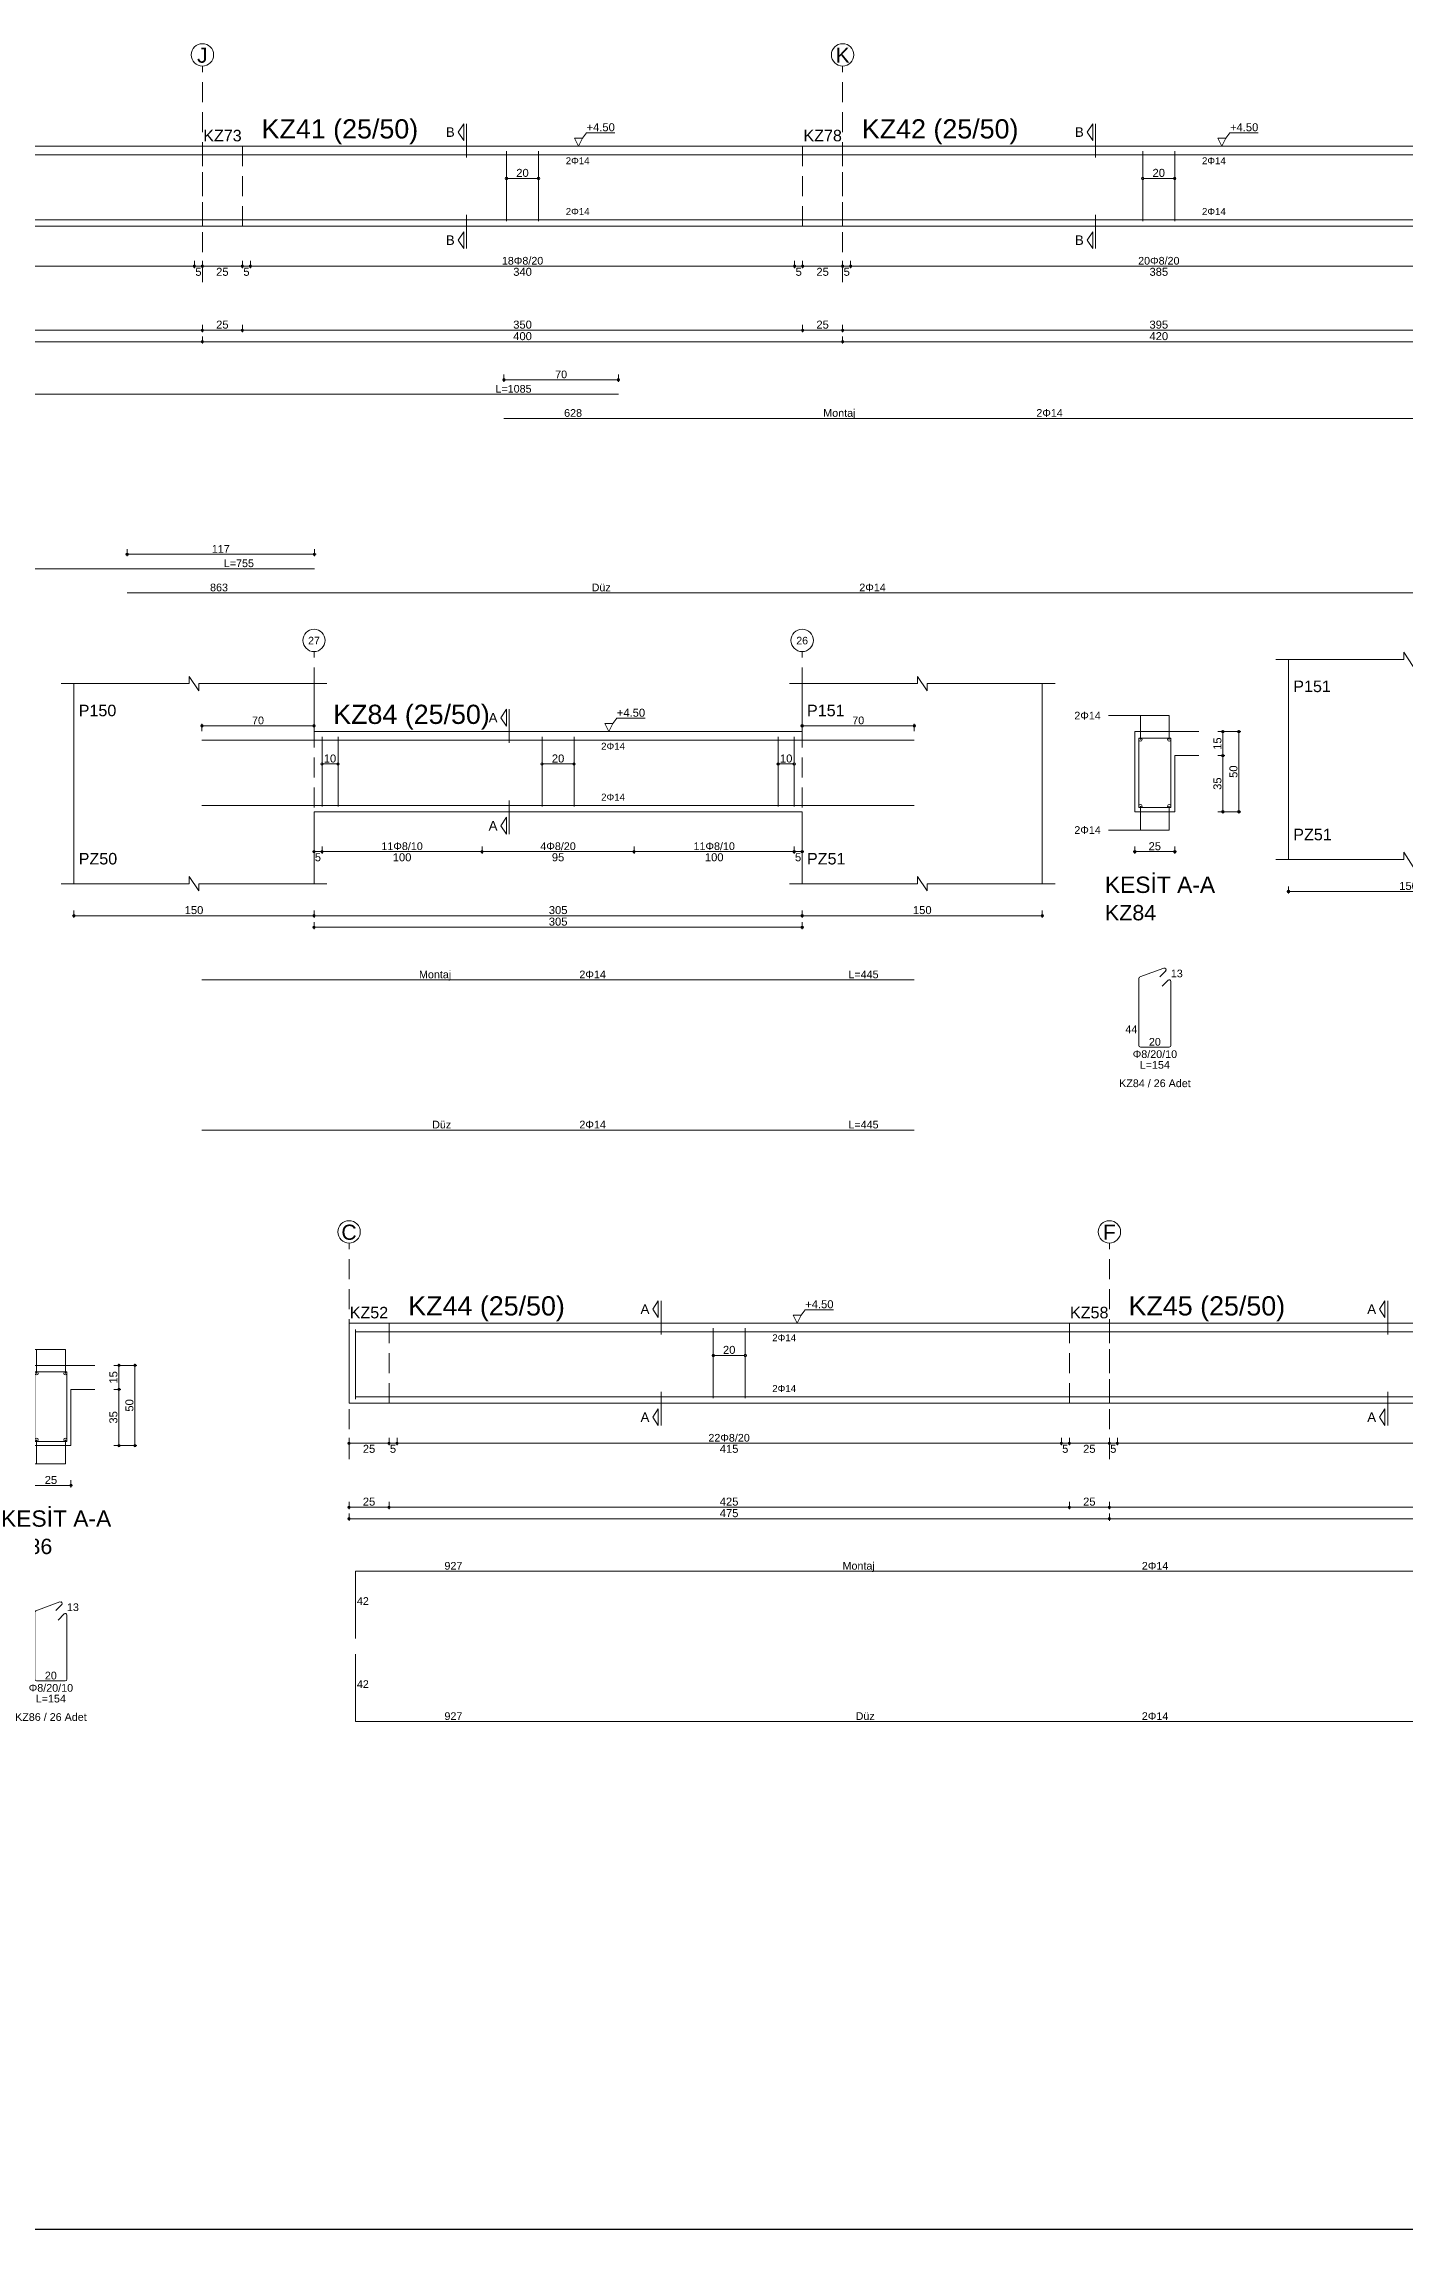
# Model space of a CAD drawing. Header units: millimetres. Extents: x 2232 to 85269, y -3593 to 5869.
# Drawn here: x 27145 to 28420, y -3593 to -1545 of the extents above; entities that cross this region are included whole.
import ezdxf

# ---------------------------------------------------------------- set-up
doc = ezdxf.new("R2010")
doc.units = ezdxf.units.MM
doc.linetypes.add('DASHDOT2', pattern=[12.7, 6.35, -3.175, 0, -3.175])
doc.linetypes.add('DASHED4', pattern=[18.75, 12.5, -6.25])
doc.layers.add('aks', color=251, linetype='DASHDOT2', lineweight=35)
for name, color, linetype in [('Donatı Topl. Uzun. Yazısı', 7, 'Continuous'), ('Donatı Uz. Yazısı', 7, 'Continuous'), ('Donatı Yazısı', 7, 'Continuous'), ('Donatı Çizgisi', 7, 'Continuous'), ('Kiriş', 7, 'Continuous'), ('Standart', 7, 'Continuous'), ('Ölçülendirme', 7, 'Continuous')]:
    doc.layers.add(name, color=color, linetype=linetype)
doc.styles.add('arial_1_18', font='arial.ttf', dxfattribs={"height": 0.2})

# ---------------------------------------------------------------- blocks, each defined once
blk = doc.blocks.new('IDE212Entity7297')
at = {"layer": 'aks', "color": 30, "linetype": 'DASHED4', "lineweight": 5}
for points in [[(24471.6, 2031.9), (24471.6, 2166.9)], [(24871.6, 2031.9), (24871.6, 2166.9)]]:
    blk.add_lwpolyline(points, dxfattribs=at)
at = {"layer": 'aks', "color": 1, "linetype": 'Continuous', "lineweight": 5}
for centre in [(24471.6, 2173.9), (24871.6, 2173.9)]:
    blk.add_circle(centre, 7, dxfattribs=at)
at = {"layer": 'Donatı Çizgisi', "color": 5, "linetype": 'Continuous', "lineweight": 5}
for points in [[(22560.6, 2111.5), (25287.6, 2111.5)], [(24661.6, 2070.1), (24661.6, 2113.7)], [(24681.6, 2070.1), (24681.6, 2113.7)], [(25059.1, 2070.1), (25059.1, 2113.7)], [(25079.1, 2070.1), (25079.1, 2113.7)], [(22560.6, 2070.9), (25287.6, 2070.9)], [(23646.8, 1961.9), (24731.5, 1961.9)], [(24660, 1946.8), (25287.6, 1946.8)], [(23786.6, 1852.9), (24541.6, 1852.9)], [(24424.6, 1837.8), (25287.6, 1837.8)]]:
    blk.add_lwpolyline(points, dxfattribs=at)
at = {"layer": 'Kiriş', "color": 1, "linetype": 'Continuous', "lineweight": 5}
for points in [[(23491.6, 2116.9), (25291.6, 2116.9)], [(23491.6, 2066.9), (25291.6, 2066.9)]]:
    blk.add_lwpolyline(points, dxfattribs=at)
at = {"layer": 'Kiriş', "color": 1, "linetype": 'DASHED4', "lineweight": 5}
for points in [[(24471.6, 2066.9), (24471.6, 2116.9)], [(24496.6, 2066.9), (24496.6, 2116.9)], [(24846.6, 2066.9), (24846.6, 2116.9)], [(24871.6, 2066.9), (24871.6, 2116.9)]]:
    blk.add_lwpolyline(points, dxfattribs=at)
at = {"layer": 'Ölçülendirme', "color": 1, "linetype": 'Continuous', "lineweight": 5}
for points in [[(24631.4, 2125.7), (24634.9, 2130.9)], [(24634.9, 2120.4), (24634.9, 2130.9)], [(24636.6, 2109.9), (24636.6, 2130.9)], [(25024.4, 2125.7), (25027.9, 2130.9)], [(25027.9, 2120.4), (25027.9, 2130.9)], [(25029.6, 2109.9), (25029.6, 2130.9)], [(24634.9, 2120.4), (24631.4, 2125.7)], [(24706.6, 2116.9), (24704.1, 2121.9)], [(24704.1, 2121.9), (24709.1, 2121.9)], [(24709.1, 2121.9), (24706.6, 2116.9)], [(24706.6, 2116.9), (24706.6, 2116.9)], [(24709.1, 2121.9), (24711.6, 2125.2)], [(24711.6, 2125.2), (24729.3, 2125.2)], [(25027.9, 2120.4), (25024.4, 2125.7)], [(25108.6, 2116.9), (25106.1, 2121.9)], [(25106.1, 2121.9), (25111.1, 2121.9)], [(25111.1, 2121.9), (25108.6, 2116.9)], [(25108.6, 2116.9), (25108.6, 2116.9)], [(25111.1, 2121.9), (25113.6, 2125.2)], [(25113.6, 2125.2), (25131.3, 2125.2)], [(24661.6, 2096.7), (24681.6, 2096.7)], [(25059.1, 2096.7), (25079.1, 2096.7)], [(24631.4, 2058.2), (24634.9, 2063.4)], [(24634.9, 2052.9), (24634.9, 2063.4)], [(24636.6, 2052.9), (24636.6, 2073.9)], [(25024.4, 2058.2), (25027.9, 2063.4)], [(25027.9, 2052.9), (25027.9, 2063.4)], [(25029.6, 2052.9), (25029.6, 2073.9)], [(24634.9, 2052.9), (24631.4, 2058.2)], [(25027.9, 2052.9), (25024.4, 2058.2)], [(23490.6, 2041.9), (25292.6, 2041.9)], [(24466.6, 2040.7), (24466.6, 2045.2)], [(24471.6, 2040.7), (24471.6, 2045.2)], [(24496.6, 2040.7), (24496.6, 2045.2)], [(24501.6, 2040.7), (24501.6, 2045.2)], [(24841.6, 2040.7), (24841.6, 2045.2)], [(24846.6, 2040.7), (24846.6, 2045.2)], [(24871.6, 2040.7), (24871.6, 2045.2)], [(24876.6, 2040.7), (24876.6, 2045.2)], [(22555.6, 2001.9), (25292.6, 2001.9)], [(22555.6, 1994.7), (25292.6, 1994.7)], [(24471.6, 2000.7), (24471.6, 2005.2)], [(24471.6, 1993.5), (24471.6, 1998)], [(24496.6, 2000.7), (24496.6, 2005.2)], [(24846.6, 2000.7), (24846.6, 2005.2)], [(24871.6, 2000.7), (24871.6, 2005.2)], [(24871.6, 1993.5), (24871.6, 1998)], [(24659, 1970.9), (24732.5, 1970.9)], [(24660, 1969.7), (24660, 1974.2)], [(24731.5, 1969.7), (24731.5, 1974.2)], [(24423.6, 1861.9), (24542.6, 1861.9)], [(24424.6, 1860.7), (24424.6, 1865.2)], [(24541.6, 1860.7), (24541.6, 1865.2)]]:
    blk.add_lwpolyline(points, dxfattribs=at)
for centre in [(24661.6, 2096.7), (24681.6, 2096.7), (25059.1, 2096.7), (25079.1, 2096.7), (24466.6, 2041.9), (24466.6, 2041.9), (24471.6, 2041.9), (24471.6, 2041.9), (24496.6, 2041.9), (24496.6, 2041.9), (24501.6, 2041.9), (24501.6, 2041.9), (24841.6, 2041.9), (24841.6, 2041.9), (24846.6, 2041.9), (24846.6, 2041.9), (24871.6, 2041.9), (24871.6, 2041.9), (24876.6, 2041.9), (24876.6, 2041.9), (24471.6, 2001.9), (24471.6, 2001.9), (24471.6, 1994.7), (24471.6, 1994.7), (24496.6, 2001.9), (24496.6, 2001.9), (24846.6, 2001.9), (24846.6, 2001.9), (24871.6, 2001.9), (24871.6, 2001.9), (24871.6, 1994.7), (24871.6, 1994.7), (24660, 1970.9), (24731.5, 1970.9), (24424.6, 1861.9), (24541.6, 1861.9)]:
    blk.add_circle(centre, 0.75, dxfattribs=at)
at = {"layer": 'aks', "color": 1, "linetype": 'Continuous', "lineweight": 5, "style": 'arial_1_18'}
for s, p in [('J', (24468.3, 2169)), ('K', (24867.2, 2169))]:
    blk.add_text(s, height=9.45, dxfattribs=at).set_placement(p)
at = {"layer": 'Donatı Topl. Uzun. Yazısı', "color": 1, "linetype": 'Continuous', "lineweight": 5, "style": 'arial_1_18'}
for s, p in [('L=1085', (24654.7, 1962.9)), ('L=755', (24485, 1853.9))]:
    blk.add_text(s, height=4.8, dxfattribs=at).set_placement(p)
at = {"layer": 'Donatı Uz. Yazısı', "color": 1, "linetype": 'Continuous', "lineweight": 5, "style": 'arial_1_18'}
for s, p in [('628', (24697.6, 1947.8)), ('863', (24476.4, 1838.8))]:
    blk.add_text(s, height=4.8, dxfattribs=at).set_placement(p)
at = {"layer": 'Donatı Yazısı', "color": 5, "linetype": 'Continuous', "lineweight": 5, "style": 'arial_1_18'}
for p in [(24698.6, 2105.6), (25096.1, 2105.6), (24698.6, 2073.9), (25096.1, 2073.9)]:
    blk.add_text('2Φ14', height=4.32, rotation=360, dxfattribs=at).set_placement(p)
at = {"layer": 'Donatı Yazısı', "color": 1, "linetype": 'Continuous', "lineweight": 5, "style": 'arial_1_18'}
for s, p in [('Montaj', (24859.5, 1947.8)), ('Düz', (24714.8, 1838.8))]:
    blk.add_text(s, height=4.8, dxfattribs=at).set_placement(p)
at = {"layer": 'Donatı Yazısı', "color": 5, "linetype": 'Continuous', "lineweight": 5, "style": 'arial_1_18'}
for p in [(24992.6, 1947.8), (24882, 1838.8)]:
    blk.add_text('2Φ14', height=4.8, dxfattribs=at).set_placement(p)
at = {"layer": 'Kiriş', "color": 1, "linetype": 'Continuous', "lineweight": 5, "style": 'arial_1_18'}
for s, height, p in [('KZ41 (25/50)', 12, (24508.6, 2121.7)), ('KZ42 (25/50)', 12, (24883.6, 2121.7)), ('KZ73', 7.2, (24472.1, 2119.9)), ('KZ78', 7.2, (24847.1, 2119.9))]:
    blk.add_text(s, height=height, dxfattribs=at).set_placement(p)
at = {"layer": 'Ölçülendirme', "color": 1, "linetype": 'Continuous', "lineweight": 5, "style": 'arial_1_18'}
for s, height, p in [('+4.50', 5, (24711.6, 2126.2)), ('+4.50', 5, (25113.6, 2126.2)), ('B', 5.95, (24623.7, 2122.7)), ('B', 5.95, (25016.7, 2122.7)), ('B', 5.95, (24623.7, 2055.2)), ('B', 5.95, (25016.7, 2055.2)), ('5', 5, (24467.2, 2035.9)), ('25', 5, (24480.2, 2035.9)), ('5', 5, (24497.2, 2035.9)), ('340', 5, (24665.8, 2035.9)), ('5', 5, (24842.2, 2035.9)), ('25', 5, (24855.2, 2035.9)), ('5', 5, (24872.2, 2035.9)), ('385', 5, (25063.3, 2035.9)), ('25', 5, (24480.2, 2002.9)), ('350', 5, (24665.8, 2002.9)), ('25', 5, (24855.2, 2002.9)), ('395', 5, (25063.3, 2002.9)), ('400', 5, (24665.8, 1995.7)), ('420', 5, (25063.3, 1995.7))]:
    blk.add_text(s, height=height, dxfattribs=at).set_placement(p)
for p in [(24667.7, 2097.7), (25065.2, 2097.7)]:
    blk.add_text('20', height=5, rotation=360, dxfattribs=at).set_placement(p)
at = {"layer": 'Ölçülendirme', "color": 5, "linetype": 'Continuous', "lineweight": 5, "style": 'arial_1_18'}
for s, p in [('18Φ8/20', (24658.7, 2042.9)), ('20Φ8/20', (25056.2, 2042.9)), ('70', (24692, 1971.9)), ('117', (24477.5, 1862.9))]:
    blk.add_text(s, height=4.8, dxfattribs=at).set_placement(p)
blk = doc.blocks.new('IDE212Entity7299')
at = {"layer": 'aks', "color": 30, "linetype": 'DASHED4', "lineweight": 5}
for points in [[(26469.9, 2001.7), (26469.9, 2136.7)], [(26944.9, 2001.7), (26944.9, 2136.7)]]:
    blk.add_lwpolyline(points, dxfattribs=at)
at = {"layer": 'aks', "color": 1, "linetype": 'Continuous', "lineweight": 5}
for centre in [(26469.9, 2143.7), (26944.9, 2143.7)]:
    blk.add_circle(centre, 7, dxfattribs=at)
at = {"layer": 'Donatı Çizgisi', "color": 5, "linetype": 'Continuous', "lineweight": 5}
for points in [[(26473.9, 2039.3), (26473.9, 2082.7)], [(26473.9, 2081.3), (27400.9, 2081.3)], [(26697.4, 2039.9), (26697.4, 2083.5)], [(26717.4, 2039.9), (26717.4, 2083.5)], [(26473.9, 2040.7), (27400.9, 2040.7)], [(26473.9, 1889.7), (26473.9, 1931.7)], [(26473.9, 1931.7), (27400.9, 1931.7)], [(26473.9, 1837.8), (26473.9, 1879.9)], [(26473.9, 1837.8), (27400.9, 1837.8)]]:
    blk.add_lwpolyline(points, dxfattribs=at)
at = {"layer": 'Kiriş', "color": 1, "linetype": 'DASHED4', "lineweight": 5}
for points in [[(26469.9, 2036.7), (26469.9, 2086.7)], [(26494.9, 2036.7), (26494.9, 2086.7)], [(26919.9, 2036.7), (26919.9, 2086.7)], [(26944.9, 2036.7), (26944.9, 2086.7)]]:
    blk.add_lwpolyline(points, dxfattribs=at)
at = {"layer": 'Kiriş', "color": 1, "linetype": 'Continuous', "lineweight": 5}
for points in [[(26469.9, 2086.7), (27404.9, 2086.7)], [(26469.9, 2036.7), (26469.9, 2086.7)], [(26469.9, 2036.7), (27404.9, 2036.7)]]:
    blk.add_lwpolyline(points, dxfattribs=at)
at = {"layer": 'Ölçülendirme', "color": 1, "linetype": 'Continuous', "lineweight": 5}
for points in [[(26659.6, 2095.5), (26663.1, 2100.7)], [(26663.1, 2090.2), (26659.6, 2095.5)], [(26663.1, 2090.2), (26663.1, 2100.7)], [(26664.9, 2079.7), (26664.9, 2100.7)], [(26749.9, 2086.7), (26747.4, 2091.7)], [(26747.4, 2091.7), (26752.4, 2091.7)], [(26752.4, 2091.7), (26749.9, 2086.7)], [(26752.4, 2091.7), (26754.9, 2095)], [(26754.9, 2095), (26772.5, 2095)], [(27113.6, 2095.5), (27117.1, 2100.7)], [(27117.1, 2090.2), (27113.6, 2095.5)], [(27117.1, 2090.2), (27117.1, 2100.7)], [(27118.9, 2079.7), (27118.9, 2100.7)], [(26749.9, 2086.7), (26749.9, 2086.7)], [(26697.4, 2066.5), (26717.4, 2066.5)], [(26664.9, 2022.7), (26664.9, 2043.7)], [(27118.9, 2022.7), (27118.9, 2043.7)], [(26659.6, 2028), (26663.1, 2033.2)], [(26663.1, 2022.7), (26659.6, 2028)], [(26663.1, 2022.7), (26663.1, 2033.2)], [(27113.6, 2028), (27117.1, 2033.2)], [(27117.1, 2022.7), (27113.6, 2028)], [(27117.1, 2022.7), (27117.1, 2033.2)], [(26468.9, 2011.7), (27405.9, 2011.7)], [(26469.9, 2010.5), (26469.9, 2015)], [(26494.9, 2010.5), (26494.9, 2015)], [(26499.9, 2010.5), (26499.9, 2015)], [(26914.9, 2010.5), (26914.9, 2015)], [(26919.9, 2010.5), (26919.9, 2015)], [(26944.9, 2010.5), (26944.9, 2015)], [(26949.9, 2010.5), (26949.9, 2015)], [(26468.9, 1971.7), (27405.9, 1971.7)], [(26469.9, 1970.5), (26469.9, 1975)], [(26469.9, 1963.3), (26469.9, 1967.8)], [(26494.9, 1970.5), (26494.9, 1975)], [(26919.9, 1970.5), (26919.9, 1975)], [(26944.9, 1970.5), (26944.9, 1975)], [(26944.9, 1963.3), (26944.9, 1967.8)], [(26468.9, 1964.5), (27405.9, 1964.5)]]:
    blk.add_lwpolyline(points, dxfattribs=at)
for centre in [(26697.4, 2066.5), (26717.4, 2066.5), (26469.9, 2011.7), (26494.9, 2011.7), (26494.9, 2011.7), (26499.9, 2011.7), (26499.9, 2011.7), (26914.9, 2011.7), (26914.9, 2011.7), (26919.9, 2011.7), (26919.9, 2011.7), (26944.9, 2011.7), (26944.9, 2011.7), (26949.9, 2011.7), (26949.9, 2011.7), (26469.9, 1971.7), (26494.9, 1971.7), (26494.9, 1971.7), (26919.9, 1971.7), (26919.9, 1971.7), (26944.9, 1971.7), (26944.9, 1971.7), (26469.9, 1964.5), (26944.9, 1964.5), (26944.9, 1964.5)]:
    blk.add_circle(centre, 0.75, dxfattribs=at)
at = {"layer": 'aks', "color": 1, "linetype": 'Continuous', "lineweight": 5, "style": 'arial_1_18'}
for s, p in [('C', (26465.1, 2138.8)), ('F', (26940.8, 2138.8))]:
    blk.add_text(s, height=9.45, dxfattribs=at).set_placement(p)
at = {"layer": 'Donatı Uz. Yazısı', "color": 1, "linetype": 'Continuous', "lineweight": 5, "style": 'arial_1_18'}
for s, p in [('927', (26529.5, 1932.7)), ('42', (26474.8, 1910.7)), ('42', (26474.8, 1858.8)), ('927', (26529.5, 1838.8))]:
    blk.add_text(s, height=4.8, dxfattribs=at).set_placement(p)
at = {"layer": 'Donatı Yazısı', "color": 5, "linetype": 'Continuous', "lineweight": 5, "style": 'arial_1_18'}
for p in [(26734.3, 2075.4), (26734.3, 2043.7)]:
    blk.add_text('2Φ14', height=4.32, rotation=360, dxfattribs=at).set_placement(p)
at = {"layer": 'Donatı Yazısı', "color": 1, "linetype": 'Continuous', "lineweight": 5, "style": 'arial_1_18'}
for s, p in [('Montaj', (26778.2, 1932.7)), ('Düz', (26786.4, 1838.8))]:
    blk.add_text(s, height=4.8, dxfattribs=at).set_placement(p)
at = {"layer": 'Donatı Yazısı', "color": 5, "linetype": 'Continuous', "lineweight": 5, "style": 'arial_1_18'}
for p in [(26965.2, 1932.7), (26965.2, 1838.8)]:
    blk.add_text('2Φ14', height=4.8, dxfattribs=at).set_placement(p)
at = {"layer": 'Kiriş', "color": 1, "linetype": 'Continuous', "lineweight": 5, "style": 'arial_1_18'}
for s, height, p in [('KZ44 (25/50)', 12, (26506.9, 2091.5)), ('KZ45 (25/50)', 12, (26956.9, 2091.5)), ('KZ52', 7.2, (26470.3, 2089.7)), ('KZ58', 7.2, (26920.3, 2089.7))]:
    blk.add_text(s, height=height, dxfattribs=at).set_placement(p)
at = {"layer": 'Ölçülendirme', "color": 1, "linetype": 'Continuous', "lineweight": 5, "style": 'arial_1_18'}
for s, height, p in [('A', 5.95, (26652, 2092.5)), ('+4.50', 5, (26754.9, 2096)), ('A', 5.95, (27106, 2092.5)), ('A', 5.95, (26652, 2025)), ('A', 5.95, (27106, 2025)), ('25', 5, (26478.5, 2005.7)), ('5', 5, (26495.4, 2005.7)), ('415', 5, (26701.5, 2005.7)), ('5', 5, (26915.4, 2005.7)), ('25', 5, (26928.5, 2005.7)), ('5', 5, (26945.4, 2005.7)), ('25', 5, (26478.5, 1972.7)), ('425', 5, (26701.5, 1972.7)), ('475', 5, (26701.5, 1965.5)), ('25', 5, (26928.5, 1972.7))]:
    blk.add_text(s, height=height, dxfattribs=at).set_placement(p)
blk.add_text('20', height=5, rotation=360, dxfattribs=at).set_placement((26703.5, 2067.5))
at = {"layer": 'Ölçülendirme', "color": 5, "linetype": 'Continuous', "lineweight": 5, "style": 'arial_1_18'}
blk.add_text('22Φ8/20', height=4.8, dxfattribs=at).set_placement((26694.4, 2012.7))
blk = doc.blocks.new('IDE212Entity7333')
at = {"layer": 'aks', "color": 30, "linetype": 'DASHED4', "lineweight": 5}
for points in [[(25173.4, 1633.6), (25173.4, 1768.6)], [(25478.4, 1633.6), (25478.4, 1768.6)]]:
    blk.add_lwpolyline(points, dxfattribs=at)
at = {"layer": 'aks', "color": 1, "linetype": 'Continuous', "lineweight": 5}
for centre in [(25173.4, 1775.6), (25478.4, 1775.6)]:
    blk.add_circle(centre, 7, dxfattribs=at)
at = {"layer": 'Donatı Çizgisi', "color": 5, "linetype": 'Continuous', "lineweight": 5}
for points in [[(25103.4, 1713.2), (25548.4, 1713.2)], [(25178.4, 1671.8), (25178.4, 1715.4)], [(25188.4, 1671.8), (25188.4, 1715.4)], [(25315.9, 1671.8), (25315.9, 1715.4)], [(25335.9, 1671.8), (25335.9, 1715.4)], [(25463.4, 1671.8), (25463.4, 1715.4)], [(25473.4, 1671.8), (25473.4, 1715.4)], [(25688.7, 1671.1), (25688.7, 1714.6)], [(25688.7, 1714.6), (25708.7, 1714.6)], [(25708.7, 1671.1), (25708.7, 1714.6)], [(25103.4, 1672.5), (25548.4, 1672.5)], [(25688.7, 1671.1), (25708.7, 1671.1)], [(25689.4, 1565.3), (25704.4, 1570.8)], [(25103.4, 1563.6), (25548.4, 1563.6)], [(25688.7, 1522.5), (25688.7, 1564.3)], [(25701.8, 1565.4), (25705.5, 1569.1)], [(25703.2, 1559.5), (25707, 1563.3)], [(25708.7, 1522.5), (25708.7, 1562.6)], [(25689.7, 1521.5), (25707.7, 1521.5)], [(25103.4, 1469.7), (25548.4, 1469.7)]]:
    blk.add_lwpolyline(points, dxfattribs=at)
for centre in [(25689.7, 1713.6), (25707.7, 1713.6), (25689.7, 1672.1), (25707.7, 1672.1)]:
    blk.add_circle(centre, 1, dxfattribs=at)
for centre, start, end in [((25704.7, 1569.8), 315, 110), ((25689.7, 1564.3), 110, 180), ((25707.7, 1562.6), 0, 135), ((25689.7, 1522.5), 180, 270), ((25707.7, 1522.5), 270, 0)]:
    blk.add_arc(centre, 1.02, start, end, dxfattribs=at)
at = {"layer": 'Kiriş', "color": 1, "linetype": 'Continuous', "lineweight": 5}
for points in [[(25015.4, 1748.6), (25095.4, 1748.6)], [(25023.4, 1623.6), (25023.4, 1748.6)], [(25095.4, 1748.6), (25095.4, 1753.1)], [(25101.4, 1744.1), (25095.4, 1753.1)], [(25101.4, 1744.1), (25101.4, 1748.6)], [(25101.4, 1748.6), (25181.4, 1748.6)], [(25173.4, 1718.6), (25173.4, 1748.6)], [(25470.4, 1748.6), (25550.4, 1748.6)], [(25478.4, 1718.6), (25478.4, 1748.6)], [(25550.4, 1748.6), (25550.4, 1753.1)], [(25556.4, 1744.1), (25550.4, 1753.1)], [(25556.4, 1748.6), (25636.4, 1748.6)], [(25556.4, 1744.1), (25556.4, 1748.6)], [(25628.4, 1623.6), (25628.4, 1748.6)], [(25173.4, 1718.6), (25478.4, 1718.6)], [(25686.2, 1718.6), (25726.2, 1718.6)], [(25686.2, 1668.5), (25686.2, 1718.6)], [(25711.2, 1703.6), (25726.2, 1703.6)], [(25711.2, 1668.5), (25711.2, 1703.6)], [(25173.4, 1668.5), (25478.4, 1668.5)], [(25173.4, 1623.6), (25173.4, 1668.5)], [(25478.4, 1623.6), (25478.4, 1668.5)], [(25686.2, 1668.5), (25711.2, 1668.5)], [(25101.4, 1619.1), (25095.4, 1628.1)], [(25095.4, 1623.6), (25095.4, 1628.1)], [(25556.4, 1619.1), (25550.4, 1628.1)], [(25550.4, 1623.6), (25550.4, 1628.1)], [(25015.4, 1623.6), (25095.4, 1623.6)], [(25101.4, 1623.6), (25181.4, 1623.6)], [(25101.4, 1619.1), (25101.4, 1623.6)], [(25470.4, 1623.6), (25550.4, 1623.6)], [(25556.4, 1623.6), (25636.4, 1623.6)], [(25556.4, 1619.1), (25556.4, 1623.6)]]:
    blk.add_lwpolyline(points, dxfattribs=at)
at = {"layer": 'Ölçülendirme', "color": 1, "linetype": 'Continuous', "lineweight": 5}
for points in [[(25102.4, 1722.2), (25174.4, 1722.2)], [(25103.4, 1718.9), (25103.4, 1723.4)], [(25173.4, 1718.9), (25173.4, 1723.4)], [(25290.1, 1727.3), (25293.6, 1732.6)], [(25293.6, 1722.1), (25290.1, 1727.3)], [(25293.6, 1722.1), (25293.6, 1732.6)], [(25295.4, 1711.6), (25295.4, 1732.6)], [(25357.6, 1718.6), (25355.1, 1723.6)], [(25355.1, 1723.6), (25360.1, 1723.6)], [(25360.1, 1723.6), (25357.6, 1718.6)], [(25360.1, 1723.6), (25362.6, 1726.9)], [(25362.6, 1726.9), (25380.3, 1726.9)], [(25477.4, 1722.2), (25549.4, 1722.2)], [(25478.4, 1718.9), (25478.4, 1723.4)], [(25548.4, 1718.9), (25548.4, 1723.4)], [(25669.7, 1728.6), (25707.7, 1728.6)], [(25689.7, 1713.6), (25689.7, 1728.6)], [(25707.7, 1713.6), (25707.7, 1728.6)], [(25357.6, 1718.6), (25357.6, 1718.6)], [(25738, 1718.6), (25752.5, 1718.6)], [(25741.2, 1667.6), (25741.2, 1719.6)], [(25751.2, 1667.6), (25751.2, 1719.6)], [(25178.4, 1698.4), (25188.4, 1698.4)], [(25315.9, 1698.4), (25335.9, 1698.4)], [(25463.4, 1698.4), (25473.4, 1698.4)], [(25738, 1703.6), (25742.5, 1703.6)], [(25295.4, 1654.6), (25295.4, 1675.6)], [(25689.7, 1657.1), (25689.7, 1672.1)], [(25707.7, 1657.1), (25707.7, 1672.1)], [(25738, 1668.5), (25752.5, 1668.5)], [(25290.1, 1659.8), (25293.6, 1665.1)], [(25293.6, 1654.6), (25290.1, 1659.8)], [(25293.6, 1654.6), (25293.6, 1665.1)], [(25669.7, 1657.1), (25707.7, 1657.1)], [(25172.4, 1643.6), (25479.4, 1643.6)], [(25173.4, 1642.3), (25173.4, 1646.8)], [(25178.4, 1642.3), (25178.4, 1646.8)], [(25278.4, 1642.3), (25278.4, 1646.8)], [(25373.4, 1642.3), (25373.4, 1646.8)], [(25473.4, 1642.3), (25473.4, 1646.8)], [(25478.4, 1642.3), (25478.4, 1646.8)], [(25685.2, 1643.6), (25712.2, 1643.6)], [(25686.2, 1642.3), (25686.2, 1646.8)], [(25711.2, 1642.3), (25711.2, 1646.8)], [(25022.4, 1603.6), (25629.4, 1603.6)], [(25023.4, 1602.3), (25023.4, 1606.8)], [(25173.4, 1602.3), (25173.4, 1606.8)], [(25173.4, 1595.1), (25173.4, 1599.6)], [(25478.4, 1602.3), (25478.4, 1606.8)], [(25478.4, 1595.1), (25478.4, 1599.6)], [(25628.4, 1602.3), (25628.4, 1606.8)], [(25172.4, 1596.4), (25479.4, 1596.4)]]:
    blk.add_lwpolyline(points, dxfattribs=at)
for centre in [(25103.4, 1722.2), (25173.4, 1722.2), (25478.4, 1722.2), (25548.4, 1722.2), (25741.2, 1718.6), (25751.2, 1718.6), (25178.4, 1698.4), (25188.4, 1698.4), (25315.9, 1698.4), (25335.9, 1698.4), (25463.4, 1698.4), (25473.4, 1698.4), (25741.2, 1703.6), (25741.2, 1668.5), (25751.2, 1668.5), (25173.4, 1643.6), (25178.4, 1643.6), (25178.4, 1643.6), (25278.4, 1643.6), (25278.4, 1643.6), (25373.4, 1643.6), (25373.4, 1643.6), (25473.4, 1643.6), (25473.4, 1643.6), (25478.4, 1643.6), (25686.2, 1643.6), (25711.2, 1643.6), (25023.4, 1603.6), (25173.4, 1603.6), (25173.4, 1603.6), (25478.4, 1603.6), (25478.4, 1603.6), (25628.4, 1603.6), (25173.4, 1596.4), (25478.4, 1596.4)]:
    blk.add_circle(centre, 0.75, dxfattribs=at)
at = {"layer": 'aks', "color": 1, "linetype": 'Continuous', "lineweight": 5, "style": 'arial_1_18'}
for s, p in [('27', (25169.7, 1773.1)), ('26', (25474.7, 1773.1))]:
    blk.add_text(s, height=4.73, dxfattribs=at).set_placement(p)
at = {"layer": 'Donatı Topl. Uzun. Yazısı', "color": 1, "linetype": 'Continuous', "lineweight": 5, "style": 'arial_1_18'}
for s, p in [('L=445', (25507.3, 1564.5)), ('L=154', (25689.3, 1508)), ('L=445', (25507.3, 1470.7))]:
    blk.add_text(s, height=4.8, dxfattribs=at).set_placement(p)
at = {"layer": 'Donatı Uz. Yazısı', "color": 1, "linetype": 'Continuous', "lineweight": 5, "style": 'arial_1_18'}
for s, p in [('13', (25708.7, 1565.1)), ('44', (25680.3, 1530.2)), ('20', (25695, 1522.4))]:
    blk.add_text(s, height=4.8, dxfattribs=at).set_placement(p)
at = {"layer": 'Donatı Yazısı', "color": 5, "linetype": 'Continuous', "lineweight": 5, "style": 'arial_1_18'}
for s, p in [('2Φ14', (25648.4, 1726.2)), ('2Φ14', (25648.4, 1654.7)), ('2Φ14', (25339.2, 1564.5)), ('Φ8/20/10', (25684.9, 1514.7)), ('KZ84 / 26 Adet', (25676.4, 1496.5)), ('2Φ14', (25339.2, 1470.7))]:
    blk.add_text(s, height=4.8, dxfattribs=at).set_placement(p)
for p in [(25352.8, 1707.3), (25352.8, 1675.5)]:
    blk.add_text('2Φ14', height=4.32, rotation=360, dxfattribs=at).set_placement(p)
at = {"layer": 'Donatı Yazısı', "color": 1, "linetype": 'Continuous', "lineweight": 5, "style": 'arial_1_18'}
for s, p in [('Montaj', (25239, 1564.5)), ('Düz', (25247.2, 1470.7))]:
    blk.add_text(s, height=4.8, dxfattribs=at).set_placement(p)
at = {"layer": 'Kiriş', "color": 1, "linetype": 'Continuous', "lineweight": 5, "style": 'arial_1_18'}
for s, height, p in [('P150', 7.2, (25026.4, 1728.2)), ('KZ84 (25/50)', 12, (25185.4, 1723.4)), ('P151', 7.2, (25481.4, 1728.2)), ('PZ50', 7.2, (25026.4, 1635.6)), ('PZ51', 7.2, (25481.4, 1635.6)), ('KESİT A-A', 10.2, (25667.5, 1617.8)), ('KZ84', 9.6, (25667.5, 1600.7))]:
    blk.add_text(s, height=height, dxfattribs=at).set_placement(p)
at = {"layer": 'Ölçülendirme', "color": 1, "linetype": 'Continuous', "lineweight": 5, "style": 'arial_1_18'}
for s, height, p in [('70', 4.8, (25134.7, 1723.2)), ('A', 5.95, (25282.5, 1724.3)), ('+4.50', 5, (25362.6, 1727.9)), ('70', 4.8, (25509.7, 1723.2)), ('A', 5.95, (25282.5, 1656.8)), ('5', 5, (25173.9, 1637.6)), ('100', 5, (25222.6, 1637.6)), ('95', 5, (25322, 1637.6)), ('100', 5, (25417.6, 1637.6)), ('5', 5, (25473.9, 1637.6)), ('25', 5, (25694.8, 1644.5)), ('150', 5, (25092.6, 1604.6)), ('305', 5, (25320.1, 1604.6)), ('305', 5, (25320.1, 1597.4)), ('150', 5, (25547.6, 1604.6))]:
    blk.add_text(s, height=height, dxfattribs=at).set_placement(p)
for s, rotation, p in [('15', 90, (25740.3, 1707.2)), ('10', 360, (25179.5, 1699.3)), ('20', 360, (25322, 1699.3)), ('10', 360, (25464.5, 1699.3)), ('50', 90, (25750.3, 1689.7)), ('35', 90, (25740.3, 1682.2))]:
    blk.add_text(s, height=5, rotation=rotation, dxfattribs=at).set_placement(p)
at = {"layer": 'Ölçülendirme', "color": 5, "linetype": 'Continuous', "lineweight": 5, "style": 'arial_1_18'}
for s, p in [('11Φ8/10', (25215.5, 1644.6)), ('4Φ8/20', (25314.8, 1644.6)), ('11Φ8/10', (25410.5, 1644.6))]:
    blk.add_text(s, height=4.8, dxfattribs=at).set_placement(p)
blk = doc.blocks.new('IDE212Entity7334')
at = {"layer": 'Kiriş', "color": 1, "linetype": 'Continuous', "lineweight": 5}
for points in [[(25774.2, 1763.7), (25854.2, 1763.7)], [(25782.2, 1638.7), (25782.2, 1763.7)], [(25854.2, 1763.7), (25854.2, 1768.2)], [(25860.2, 1759.2), (25854.2, 1768.2)], [(25774.2, 1638.7), (25854.2, 1638.7)], [(25860.2, 1634.2), (25854.2, 1643.2)], [(25854.2, 1638.7), (25854.2, 1643.2)]]:
    blk.add_lwpolyline(points, dxfattribs=at)
at = {"layer": 'Ölçülendirme', "color": 1, "linetype": 'Continuous', "lineweight": 5}
for points in [[(25781.2, 1618.7), (26683.2, 1618.7)], [(25782.2, 1617.4), (25782.2, 1621.9)]]:
    blk.add_lwpolyline(points, dxfattribs=at)
blk.add_circle((25782.2, 1618.7), 0.75, dxfattribs=at)
at = {"layer": 'Kiriş', "color": 1, "linetype": 'Continuous', "lineweight": 5, "style": 'arial_1_18'}
for s, p in [('P151', (25785.2, 1743.3)), ('PZ51', (25785.2, 1650.7))]:
    blk.add_text(s, height=7.2, dxfattribs=at).set_placement(p)
at = {"layer": 'Ölçülendirme', "color": 1, "linetype": 'Continuous', "lineweight": 5, "style": 'arial_1_18'}
blk.add_text('150', height=5, dxfattribs=at).set_placement((25851.4, 1619.7))
blk = doc.blocks.new('IDE212Entity7335')
at = {"layer": 'aks', "color": 30, "linetype": 'DASHED4', "lineweight": 5}
for points in [[(26986, 1633.6), (26986, 1768.6)], [(27291, 1633.6), (27291, 1768.6)]]:
    blk.add_lwpolyline(points, dxfattribs=at)
at = {"layer": 'aks', "color": 1, "linetype": 'Continuous', "lineweight": 5}
for centre in [(26986, 1775.6), (27291, 1775.6)]:
    blk.add_circle(centre, 7, dxfattribs=at)
at = {"layer": 'Donatı Çizgisi', "color": 5, "linetype": 'Continuous', "lineweight": 5}
for points in [[(26916, 1713.2), (27361, 1713.2)], [(26991, 1671.8), (26991, 1715.4)], [(27001, 1671.8), (27001, 1715.4)], [(27128.5, 1671.8), (27128.5, 1715.4)], [(27148.5, 1671.8), (27148.5, 1715.4)], [(27276, 1671.8), (27276, 1715.4)], [(27286, 1671.8), (27286, 1715.4)], [(27501.4, 1671.1), (27501.4, 1714.6)], [(27501.4, 1714.6), (27521.4, 1714.6)], [(27521.4, 1671.1), (27521.4, 1714.6)], [(26916, 1672.5), (27361, 1672.5)], [(27501.4, 1671.1), (27521.4, 1671.1)], [(27502, 1565.3), (27517, 1570.8)], [(26916, 1563.6), (27361, 1563.6)], [(27501.4, 1522.5), (27501.4, 1564.3)], [(27514.5, 1565.4), (27518.1, 1569.1)], [(27515.8, 1559.5), (27519.6, 1563.3)], [(27521.4, 1522.5), (27521.4, 1562.6)], [(27502.4, 1521.5), (27520.3, 1521.5)], [(26916, 1469.7), (27361, 1469.7)]]:
    blk.add_lwpolyline(points, dxfattribs=at)
for centre in [(27502.4, 1713.6), (27520.4, 1713.6), (27502.4, 1672.1), (27520.4, 1672.1)]:
    blk.add_circle(centre, 1, dxfattribs=at)
for centre, start, end in [((27517.4, 1569.8), 315, 110), ((27502.4, 1564.3), 110, 180), ((27520.3, 1562.6), 0, 135), ((27502.4, 1522.5), 180, 270), ((27520.3, 1522.5), 270, 0)]:
    blk.add_arc(centre, 1.02, start, end, dxfattribs=at)
at = {"layer": 'Kiriş', "color": 1, "linetype": 'Continuous', "lineweight": 5}
for points in [[(26828, 1748.6), (26908, 1748.6)], [(26836, 1623.6), (26836, 1748.6)], [(26908, 1748.6), (26908, 1753.1)], [(26914, 1744.1), (26908, 1753.1)], [(26914, 1744.1), (26914, 1748.6)], [(26914, 1748.6), (26994, 1748.6)], [(26986, 1718.6), (26986, 1748.6)], [(27283, 1748.6), (27363, 1748.6)], [(27291, 1718.6), (27291, 1748.6)], [(27363, 1748.6), (27363, 1753.1)], [(27369, 1744.1), (27363, 1753.1)], [(27369, 1748.6), (27449, 1748.6)], [(27369, 1744.1), (27369, 1748.6)], [(27441, 1623.6), (27441, 1748.6)], [(26986, 1718.6), (27291, 1718.6)], [(27498.9, 1668.5), (27498.9, 1718.6)], [(27498.9, 1718.6), (27538.9, 1718.6)], [(27523.9, 1703.6), (27538.9, 1703.6)], [(27523.9, 1668.5), (27523.9, 1703.6)], [(26986, 1668.5), (27291, 1668.5)], [(26986, 1623.6), (26986, 1668.5)], [(27291, 1623.6), (27291, 1668.5)], [(27498.9, 1668.5), (27523.9, 1668.5)], [(26914, 1619.1), (26908, 1628.1)], [(26908, 1623.6), (26908, 1628.1)], [(27369, 1619.1), (27363, 1628.1)], [(27363, 1623.6), (27363, 1628.1)], [(26828, 1623.6), (26908, 1623.6)], [(26914, 1623.6), (26994, 1623.6)], [(26914, 1619.1), (26914, 1623.6)], [(27283, 1623.6), (27363, 1623.6)], [(27369, 1623.6), (27449, 1623.6)], [(27369, 1619.1), (27369, 1623.6)]]:
    blk.add_lwpolyline(points, dxfattribs=at)
at = {"layer": 'Ölçülendirme', "color": 1, "linetype": 'Continuous', "lineweight": 5}
for points in [[(26915, 1722.2), (26987, 1722.2)], [(26916, 1718.9), (26916, 1723.4)], [(26986, 1718.9), (26986, 1723.4)], [(27102.8, 1727.3), (27106.3, 1732.6)], [(27106.3, 1722.1), (27102.8, 1727.3)], [(27106.3, 1722.1), (27106.3, 1732.6)], [(27108, 1711.6), (27108, 1732.6)], [(27170.3, 1718.6), (27167.8, 1723.6)], [(27167.8, 1723.6), (27172.8, 1723.6)], [(27172.8, 1723.6), (27170.3, 1718.6)], [(27172.8, 1723.6), (27175.3, 1726.9)], [(27175.3, 1726.9), (27192.9, 1726.9)], [(27290, 1722.2), (27362, 1722.2)], [(27291, 1718.9), (27291, 1723.4)], [(27361, 1718.9), (27361, 1723.4)], [(27482.4, 1728.6), (27520.4, 1728.6)], [(27502.4, 1713.6), (27502.4, 1728.6)], [(27520.4, 1713.6), (27520.4, 1728.6)], [(27170.3, 1718.6), (27170.3, 1718.6)], [(27550.6, 1718.6), (27565.1, 1718.6)], [(27553.9, 1667.6), (27553.9, 1719.6)], [(27563.9, 1667.6), (27563.9, 1719.6)], [(26991, 1698.4), (27001, 1698.4)], [(27128.5, 1698.4), (27148.5, 1698.4)], [(27276, 1698.4), (27286, 1698.4)], [(27550.6, 1703.6), (27555.1, 1703.6)], [(27108, 1654.6), (27108, 1675.6)], [(27502.4, 1657.1), (27502.4, 1672.1)], [(27520.4, 1657.1), (27520.4, 1672.1)], [(27550.6, 1668.5), (27565.1, 1668.5)], [(27102.8, 1659.8), (27106.3, 1665.1)], [(27106.3, 1654.6), (27102.8, 1659.8)], [(27106.3, 1654.6), (27106.3, 1665.1)], [(27482.4, 1657.1), (27520.4, 1657.1)], [(26985, 1643.6), (27292, 1643.6)], [(26986, 1642.3), (26986, 1646.8)], [(26991, 1642.3), (26991, 1646.8)], [(27091, 1642.3), (27091, 1646.8)], [(27186, 1642.3), (27186, 1646.8)], [(27286, 1642.3), (27286, 1646.8)], [(27291, 1642.3), (27291, 1646.8)], [(27497.9, 1643.6), (27524.9, 1643.6)], [(27498.9, 1642.3), (27498.9, 1646.8)], [(27523.9, 1642.3), (27523.9, 1646.8)], [(26835, 1603.6), (27442, 1603.6)], [(26836, 1602.3), (26836, 1606.8)], [(26986, 1602.3), (26986, 1606.8)], [(26986, 1595.1), (26986, 1599.6)], [(27291, 1602.3), (27291, 1606.8)], [(27291, 1595.1), (27291, 1599.6)], [(27441, 1602.3), (27441, 1606.8)], [(26985, 1596.4), (27292, 1596.4)]]:
    blk.add_lwpolyline(points, dxfattribs=at)
for centre in [(26916, 1722.2), (26986, 1722.2), (27291, 1722.2), (27361, 1722.2), (27553.9, 1718.6), (27563.9, 1718.6), (26991, 1698.4), (27001, 1698.4), (27128.5, 1698.4), (27148.5, 1698.4), (27276, 1698.4), (27286, 1698.4), (27553.9, 1703.6), (27553.9, 1668.5), (27563.9, 1668.5), (26986, 1643.6), (26991, 1643.6), (26991, 1643.6), (27091, 1643.6), (27091, 1643.6), (27186, 1643.6), (27186, 1643.6), (27286, 1643.6), (27286, 1643.6), (27291, 1643.6), (27498.9, 1643.6), (27523.9, 1643.6), (26836, 1603.6), (26986, 1603.6), (26986, 1603.6), (27291, 1603.6), (27291, 1603.6), (27441, 1603.6), (26986, 1596.4), (27291, 1596.4)]:
    blk.add_circle(centre, 0.75, dxfattribs=at)
at = {"layer": 'aks', "color": 1, "linetype": 'Continuous', "lineweight": 5, "style": 'arial_1_18'}
for s, height, p in [('10', 4.73, (26982.3, 1773.1)), ('9', 9.45, (27287.3, 1770.7))]:
    blk.add_text(s, height=height, dxfattribs=at).set_placement(p)
at = {"layer": 'Donatı Topl. Uzun. Yazısı', "color": 1, "linetype": 'Continuous', "lineweight": 5, "style": 'arial_1_18'}
for s, p in [('L=445', (27319.9, 1564.5)), ('L=154', (27501.9, 1508)), ('L=445', (27319.9, 1470.7))]:
    blk.add_text(s, height=4.8, dxfattribs=at).set_placement(p)
at = {"layer": 'Donatı Uz. Yazısı', "color": 1, "linetype": 'Continuous', "lineweight": 5, "style": 'arial_1_18'}
for s, p in [('13', (27521.4, 1565.1)), ('44', (27492.9, 1530.2)), ('20', (27507.6, 1522.4))]:
    blk.add_text(s, height=4.8, dxfattribs=at).set_placement(p)
at = {"layer": 'Donatı Yazısı', "color": 5, "linetype": 'Continuous', "lineweight": 5, "style": 'arial_1_18'}
for s, p in [('2Φ14', (27461, 1726.2)), ('2Φ14', (27461, 1654.7)), ('2Φ14', (27151.9, 1564.5)), ('Φ8/20/10', (27497.5, 1514.7)), ('KZ86 / 26 Adet', (27489, 1496.5)), ('2Φ14', (27151.9, 1470.7))]:
    blk.add_text(s, height=4.8, dxfattribs=at).set_placement(p)
for p in [(27165.5, 1707.3), (27165.5, 1675.5)]:
    blk.add_text('2Φ14', height=4.32, rotation=360, dxfattribs=at).set_placement(p)
at = {"layer": 'Donatı Yazısı', "color": 1, "linetype": 'Continuous', "lineweight": 5, "style": 'arial_1_18'}
for s, p in [('Montaj', (27051.6, 1564.5)), ('Düz', (27059.8, 1470.7))]:
    blk.add_text(s, height=4.8, dxfattribs=at).set_placement(p)
at = {"layer": 'Kiriş', "color": 1, "linetype": 'Continuous', "lineweight": 5, "style": 'arial_1_18'}
for s, height, p in [('P152', 7.2, (26839, 1728.2)), ('KZ86 (25/50)', 12, (26998, 1723.4)), ('P153', 7.2, (27294, 1728.2)), ('PZ52', 7.2, (26839, 1635.6)), ('PZ53', 7.2, (27294, 1635.6)), ('KESİT A-A', 10.2, (27480.2, 1617.8)), ('KZ86', 9.6, (27480.2, 1600.7))]:
    blk.add_text(s, height=height, dxfattribs=at).set_placement(p)
at = {"layer": 'Ölçülendirme', "color": 1, "linetype": 'Continuous', "lineweight": 5, "style": 'arial_1_18'}
for s, height, p in [('70', 4.8, (26947.3, 1723.2)), ('A', 5.95, (27095.1, 1724.3)), ('+4.50', 5, (27175.3, 1727.9)), ('70', 4.8, (27322.3, 1723.2)), ('A', 5.95, (27095.1, 1656.8)), ('5', 5, (26986.6, 1637.6)), ('100', 5, (27035.2, 1637.6)), ('95', 5, (27134.6, 1637.6)), ('100', 5, (27230.2, 1637.6)), ('5', 5, (27286.6, 1637.6)), ('25', 5, (27507.5, 1644.5)), ('150', 5, (26905.2, 1604.6)), ('305', 5, (27132.7, 1604.6)), ('305', 5, (27132.7, 1597.4)), ('150', 5, (27360.2, 1604.6))]:
    blk.add_text(s, height=height, dxfattribs=at).set_placement(p)
for s, rotation, p in [('15', 90, (27552.9, 1707.2)), ('10', 360, (26992.1, 1699.3)), ('20', 360, (27134.6, 1699.3)), ('10', 360, (27277.1, 1699.3)), ('50', 90, (27562.9, 1689.7)), ('35', 90, (27552.9, 1682.2))]:
    blk.add_text(s, height=5, rotation=rotation, dxfattribs=at).set_placement(p)
at = {"layer": 'Ölçülendirme', "color": 5, "linetype": 'Continuous', "lineweight": 5, "style": 'arial_1_18'}
for s, p in [('11Φ8/10', (27028.1, 1644.6)), ('4Φ8/20', (27127.5, 1644.6)), ('11Φ8/10', (27223.1, 1644.6))]:
    blk.add_text(s, height=4.8, dxfattribs=at).set_placement(p)

msp = doc.modelspace()

# ---------------------------------------------------------------- linework, layer by layer
msp.add_line((3332.4, -3593.4), (85269.2, -3593.4))

# ---------------------------------------------------------------- block references
at = {"layer": 'Standart', "xscale": 1.5, "yscale": 1.5, "zscale": 1.5}
for name, p in [('IDE212Entity7297', (-9413.9, -4816.6)), ('IDE212Entity7334', (-10362, -4767.8)), ('IDE212Entity7333', (-10362, -4767.8)), ('IDE212Entity7299', (-12273.9, -5874.3)), ('IDE212Entity7335', (-14115.5, -5361.7))]:
    msp.add_blockref(name, p, dxfattribs=at)

doc.saveas('drawing.dxf')
